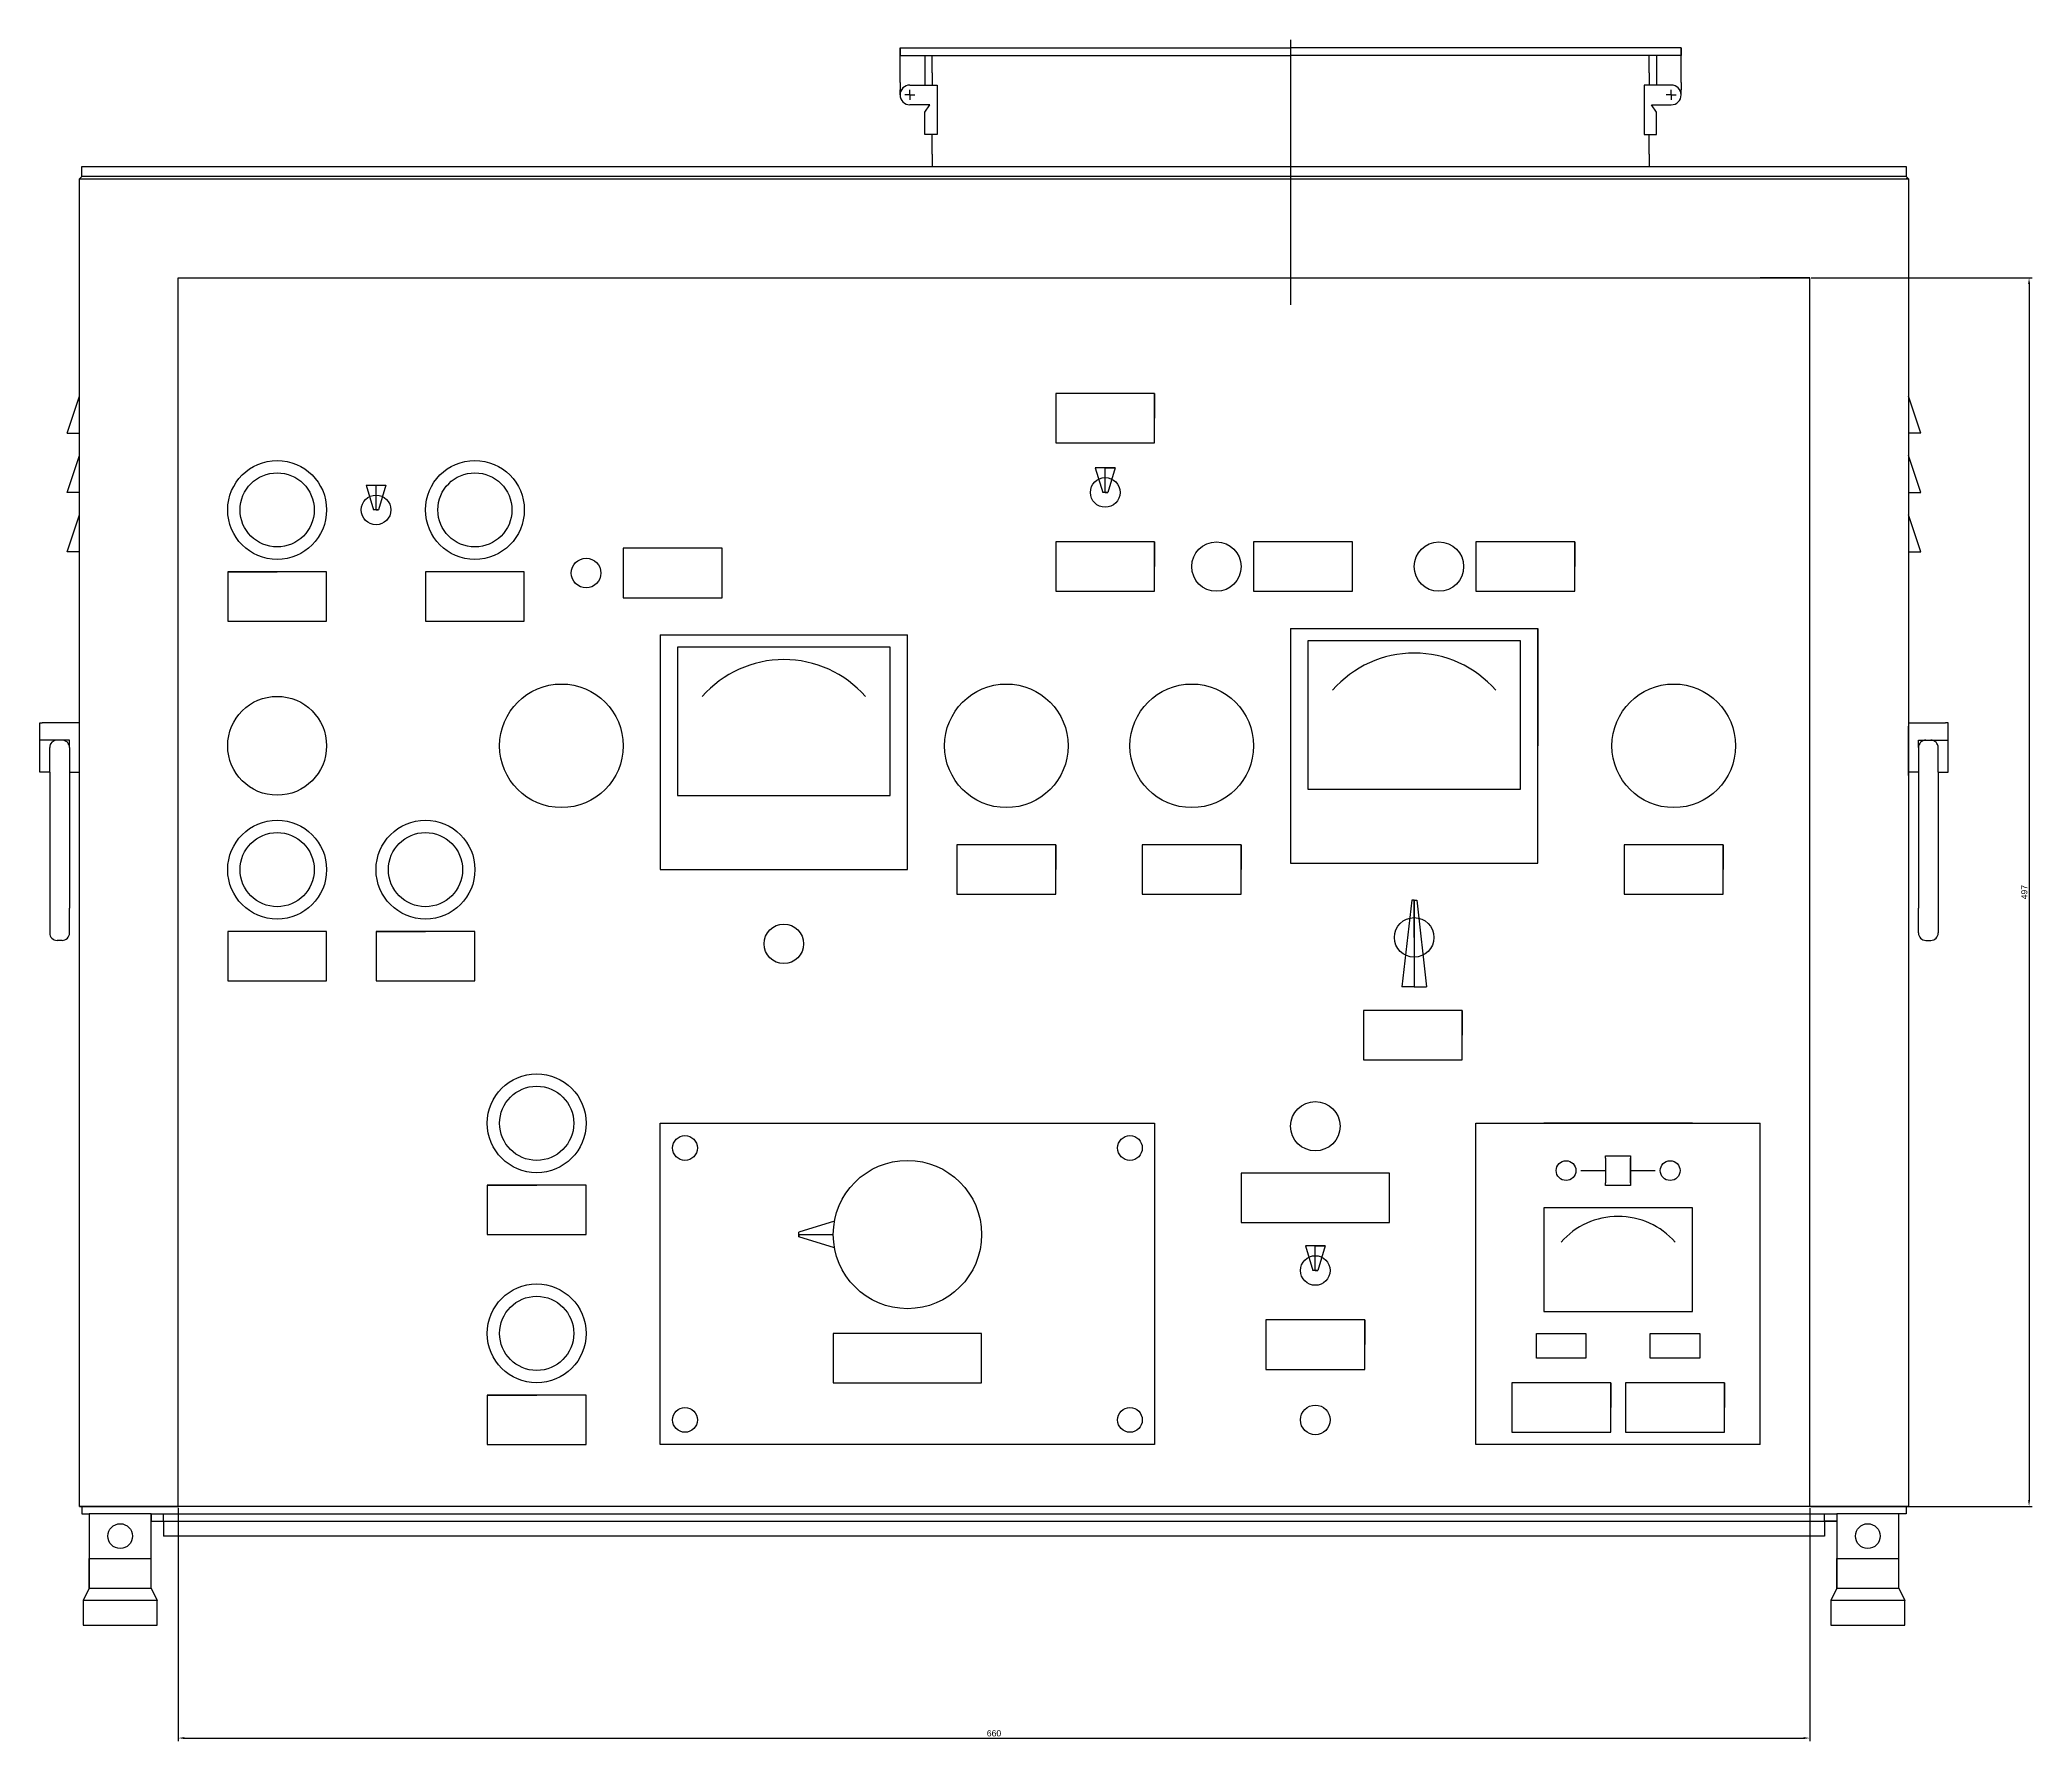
# Model space of a CAD drawing. Header units: millimetres. Extents: x -286516 to -275786, y 161594 to 164062.
# Drawn here: x -279602 to -278796, y 163320 to 164008 of the extents above; entities that cross this region are included whole.
import ezdxf

# ---------------------------------------------------------------- set-up
doc = ezdxf.new("R2010")
doc.units = ezdxf.units.MM
doc.styles.get("Standard").update_dxf_attribs({"font": 'arial.ttf'})
doc.dimstyles.new('ISO-25', dxfattribs={"dimtxt": 2.5, "dimasz": 2.5, "dimexe": 1.25, "dimexo": 0.625, "dimtad": 1, "dimtxsty": 'Standard', "dimcen": 2.5, "dimadec": 0, "dimazin": 0, "dimtfac": 1, "dimtmove": 0, "dimatfit": 3, "dimfxl": 1, "dimarcsym": 0})

# ---------------------------------------------------------------- blocks, each defined once
blk = doc.blocks.new('*D26')
at = {"color": 0, "lineweight": -2, "transparency": 16777216}
for p, q in [((-279546.05, 163413.89), (-279546.05, 163319.56)), ((-278886.05, 163413.89), (-278886.05, 163319.56)), ((-279543.55, 163320.81), (-278888.55, 163320.81))]:
    blk.add_line(p, q, dxfattribs=at)
at = {"color": 0, "transparency": 16777216}
for points in [[(-279543.55, 163321.23), (-279543.55, 163320.4), (-279546.05, 163320.81)], [(-278888.55, 163321.23), (-278888.55, 163320.4), (-278886.05, 163320.81)]]:
    blk.add_solid(points, dxfattribs=at)
at = {"layer": 'Defpoints', "color": 0, "transparency": 16777216}
for p in [(-279546.05, 163414.52), (-278886.05, 163414.52), (-278886.05, 163320.81)]:
    blk.add_point(p, dxfattribs=at)
at = {"color": 0, "transparency": 16777216, "insert": (-279216.05, 163322.71), "char_height": 2.5, "attachment_point": 5}
blk.add_mtext('660', dxfattribs=at)
blk = doc.blocks.new('*D27')
at = {"color": 0, "lineweight": -2, "transparency": 16777216}
for p, q in [((-278885.43, 163911.52), (-278796.06, 163911.52)), ((-278797.31, 163909.02), (-278797.31, 163417.02)), ((-278885.43, 163414.52), (-278796.06, 163414.52))]:
    blk.add_line(p, q, dxfattribs=at)
at = {"color": 0, "transparency": 16777216}
for points in [[(-278797.72, 163909.02), (-278796.89, 163909.02), (-278797.31, 163911.52)], [(-278797.72, 163417.02), (-278796.89, 163417.02), (-278797.31, 163414.52)]]:
    blk.add_solid(points, dxfattribs=at)
at = {"layer": 'Defpoints', "color": 0, "transparency": 16777216}
for p in [(-278886.05, 163911.52), (-278886.05, 163414.52), (-278797.31, 163414.52)]:
    blk.add_point(p, dxfattribs=at)
at = {"color": 0, "transparency": 16777216, "insert": (-278799.21, 163663.02), "char_height": 2.5, "attachment_point": 5, "rotation": 90}
blk.add_mtext('497', dxfattribs=at)

msp = doc.modelspace()

# ---------------------------------------------------------------- linework, layer by layer
for p, q in [((-279254.053, 163990.517), (-279254.053, 164004.517)), ((-279254.053, 164004.517), (-279096.053, 164004.517)), ((-279254.053, 164004.517), (-279254.053, 164003.517)), ((-279254.053, 164004.517), (-279254.053, 164001.517)), ((-279096.053, 164007.801), (-279096.053, 163900.628)), ((-278938.053, 164004.517), (-279096.053, 164004.517)), ((-278938.053, 163990.517), (-278938.053, 164004.517)), ((-278938.053, 164004.517), (-278938.053, 164003.517)), ((-278938.053, 164004.517), (-278938.053, 164001.517)), ((-279254.053, 164001.517), (-279096.053, 164001.517)), ((-279244.053, 164001.517), (-279244.053, 163994.517)), ((-279241.053, 163994.517), (-279241.053, 164001.517)), ((-278938.053, 164001.517), (-279096.053, 164001.517)), ((-278951.053, 163994.517), (-278951.053, 164001.517)), ((-278948.053, 164001.517), (-278948.053, 163994.517)), ((-279254.053, 163990.517), (-279254.053, 163987.517)), ((-279250.053, 163989.517), (-279239.053, 163989.517)), ((-279244.053, 163994.517), (-279244.053, 163989.517)), ((-279244.053, 163989.517), (-279241.053, 163989.517)), ((-279241.053, 163994.517), (-279241.053, 163989.517)), ((-279239.053, 163989.517), (-279239.053, 163969.517)), ((-278942.053, 163989.517), (-278953.053, 163989.517)), ((-278953.053, 163989.517), (-278953.053, 163969.517)), ((-278951.053, 163994.517), (-278951.053, 163989.517)), ((-278948.053, 163989.517), (-278951.053, 163989.517)), ((-278948.053, 163994.517), (-278948.053, 163989.517)), ((-278938.053, 163990.517), (-278938.053, 163987.517)), ((-279254.053, 163985.517), (-279254.053, 163987.517)), ((-279250.053, 163985.517), (-279252.053, 163985.517)), ((-279250.053, 163985.517), (-279250.053, 163987.517)), ((-279250.053, 163985.517), (-279250.053, 163983.517)), ((-279250.053, 163985.517), (-279248.053, 163985.517)), ((-279242.053, 163981.517), (-279250.053, 163981.517)), ((-279244.053, 163978.517), (-279242.053, 163981.517)), ((-278950.053, 163981.517), (-278942.053, 163981.517)), ((-278948.053, 163978.517), (-278950.053, 163981.517)), ((-278942.053, 163985.517), (-278944.053, 163985.517)), ((-278942.053, 163985.517), (-278942.053, 163987.517)), ((-278942.053, 163985.517), (-278942.053, 163983.517)), ((-278942.053, 163985.517), (-278940.053, 163985.517)), ((-278938.053, 163985.517), (-278938.053, 163987.517)), ((-279244.053, 163969.517), (-279244.053, 163978.517)), ((-278948.053, 163969.517), (-278948.053, 163978.517)), ((-279241.053, 163969.517), (-279244.053, 163969.517)), ((-279241.053, 163961.517), (-279241.053, 163969.517)), ((-279239.053, 163969.517), (-279241.053, 163969.517)), ((-278953.053, 163969.517), (-278951.053, 163969.517)), ((-278951.053, 163961.517), (-278951.053, 163969.517)), ((-278951.053, 163969.517), (-278948.053, 163969.517)), ((-279585.053, 163952.517), (-279585.053, 163956.517)), ((-279585.053, 163956.517), (-278847.053, 163956.517)), ((-279241.053, 163961.517), (-279241.053, 163956.517)), ((-279096.053, 163956.517), (-278951.053, 163956.517)), ((-278951.053, 163961.517), (-278951.053, 163956.517)), ((-278847.053, 163956.517), (-278847.053, 163952.517)), ((-279586.053, 163951.517), (-279585.053, 163952.517)), ((-279586.053, 163951.517), (-278846.053, 163951.517)), ((-279586.053, 163414.517), (-279586.053, 163951.517)), ((-279586.053, 163951.517), (-279585.053, 163951.517)), ((-279586.053, 163951.517), (-279216.053, 163951.517)), ((-278847.053, 163952.517), (-279585.053, 163952.517)), ((-278846.053, 163951.517), (-278847.053, 163952.517)), ((-278846.053, 163951.517), (-278847.053, 163951.517)), ((-278846.053, 163951.517), (-278846.053, 163414.517)), ((-278846.053, 163951.517), (-278846.053, 163683.017)), ((-279546.053, 163414.517), (-279546.053, 163911.517)), ((-279546.053, 163911.517), (-278886.053, 163911.517)), ((-279546.053, 163911.517), (-279526.053, 163911.517)), ((-278886.053, 163911.517), (-278906.053, 163911.517)), ((-278886.053, 163414.517), (-278886.053, 163911.517)), ((-279591.053, 163848.628), (-279586.053, 163863.628)), ((-279191.053, 163864.718), (-279191.053, 163844.718)), ((-279151.053, 163864.718), (-279191.053, 163864.718)), ((-279151.053, 163844.718), (-279151.053, 163864.718)), ((-279151.053, 163864.718), (-279151.053, 163854.718)), ((-278841.053, 163848.628), (-278846.053, 163863.628)), ((-279591.053, 163848.628), (-279586.053, 163848.628)), ((-279191.053, 163844.718), (-279151.053, 163844.718)), ((-278841.053, 163848.628), (-278846.053, 163848.628)), ((-279591.053, 163824.628), (-279586.053, 163839.628)), ((-278841.053, 163824.628), (-278846.053, 163839.628)), ((-279470.053, 163827.648), (-279467.053, 163817.648)), ((-279470.053, 163827.648), (-279462.053, 163827.648)), ((-279466.053, 163817.648), (-279466.053, 163827.648)), ((-279462.053, 163827.648), (-279465.053, 163817.648)), ((-279167.053, 163834.718), (-279175.053, 163834.718)), ((-279175.053, 163834.718), (-279172.053, 163824.718)), ((-279171.053, 163824.718), (-279171.053, 163834.718)), ((-279171.053, 163834.718), (-279167.053, 163834.718)), ((-279167.053, 163834.718), (-279170.053, 163824.718)), ((-279586.053, 163824.628), (-279591.053, 163824.628)), ((-279170.053, 163824.718), (-279172.053, 163824.718)), ((-279171.053, 163824.718), (-279170.053, 163824.718)), ((-278846.053, 163824.628), (-278841.053, 163824.628)), ((-279591.053, 163800.628), (-279586.053, 163815.628)), ((-279465.053, 163817.648), (-279467.053, 163817.648)), ((-279466.053, 163817.648), (-279465.053, 163817.648)), ((-278841.053, 163800.628), (-278846.053, 163815.628)), ((-279191.053, 163804.718), (-279191.053, 163784.718)), ((-279151.053, 163804.718), (-279191.053, 163804.718)), ((-279151.053, 163784.718), (-279151.053, 163804.718)), ((-279151.053, 163804.718), (-279151.053, 163794.718)), ((-279111.053, 163804.718), (-279111.053, 163784.718)), ((-279071.053, 163804.718), (-279111.053, 163804.718)), ((-279111.053, 163804.718), (-279111.053, 163794.718)), ((-279071.053, 163784.718), (-279071.053, 163804.718)), ((-279021.053, 163804.718), (-279021.053, 163784.718)), ((-278981.053, 163804.718), (-279021.053, 163804.718)), ((-278981.053, 163784.718), (-278981.053, 163804.718)), ((-278981.053, 163804.718), (-278981.053, 163794.718)), ((-279586.053, 163800.628), (-279591.053, 163800.628)), ((-279366.053, 163802.118), (-279366.053, 163782.118)), ((-279326.053, 163802.118), (-279366.053, 163802.118)), ((-279366.053, 163802.118), (-279366.053, 163792.118)), ((-279326.053, 163782.118), (-279326.053, 163802.118)), ((-278846.053, 163800.628), (-278841.053, 163800.628)), ((-279526.053, 163792.648), (-279526.053, 163772.648)), ((-279486.053, 163792.648), (-279526.053, 163792.648)), ((-279526.053, 163792.648), (-279506.053, 163792.648)), ((-279486.053, 163772.648), (-279486.053, 163792.648)), ((-279446.053, 163792.648), (-279446.053, 163772.648)), ((-279406.053, 163792.648), (-279446.053, 163792.648)), ((-279406.053, 163772.648), (-279406.053, 163792.648)), ((-279366.053, 163782.118), (-279326.053, 163782.118)), ((-279191.053, 163784.718), (-279151.053, 163784.718)), ((-279111.053, 163784.718), (-279071.053, 163784.718)), ((-279021.053, 163784.718), (-278981.053, 163784.718)), ((-279526.053, 163772.648), (-279486.053, 163772.648)), ((-279446.053, 163772.648), (-279406.053, 163772.648)), ((-279351.053, 163767.118), (-279251.053, 163767.118)), ((-279351.053, 163767.118), (-279351.053, 163672.118)), ((-279251.053, 163672.118), (-279251.053, 163767.118)), ((-279096.053, 163769.718), (-278996.053, 163769.718)), ((-279096.053, 163769.718), (-279096.053, 163674.718)), ((-279096.053, 163769.718), (-278996.053, 163769.718)), ((-279096.053, 163769.718), (-279096.053, 163674.718)), ((-279003.053, 163764.718), (-279089.053, 163764.718)), ((-279089.053, 163764.718), (-279089.053, 163704.718)), ((-279003.053, 163764.718), (-279089.053, 163764.718)), ((-279089.053, 163764.718), (-279089.053, 163704.718)), ((-279003.053, 163704.718), (-279003.053, 163764.718)), ((-279003.053, 163704.718), (-279003.053, 163764.718)), ((-278996.053, 163674.718), (-278996.053, 163769.718)), ((-278996.053, 163674.718), (-278996.053, 163769.718)), ((-278996.053, 163769.718), (-278996.053, 163722.218)), ((-279258.053, 163762.118), (-279344.053, 163762.118)), ((-279344.053, 163762.118), (-279344.053, 163702.118)), ((-279258.053, 163702.118), (-279258.053, 163762.118)), ((-279602.053, 163711.514), (-279602.053, 163731.514)), ((-279602.053, 163731.514), (-279601.053, 163731.514)), ((-279586.053, 163731.514), (-279601.053, 163731.514)), ((-279586.053, 163731.514), (-279594.053, 163731.514)), ((-278846.053, 163731.514), (-278831.053, 163731.514)), ((-278846.053, 163731.514), (-278838.053, 163731.514)), ((-278830.053, 163731.514), (-278831.053, 163731.514)), ((-278830.053, 163711.514), (-278830.053, 163731.514)), ((-279590.053, 163724.514), (-279602.053, 163724.514)), ((-279593.053, 163724.514), (-279595.053, 163724.514)), ((-279590.053, 163721.514), (-279590.053, 163724.514)), ((-278846.053, 163710.164), (-278846.053, 163730.164)), ((-278846.053, 163730.164), (-278846.053, 163682.664)), ((-278842.053, 163721.514), (-278842.053, 163724.514)), ((-278842.053, 163724.514), (-278830.053, 163724.514)), ((-278839.053, 163724.514), (-278837.053, 163724.514)), ((-279598.053, 163711.514), (-279598.053, 163721.514)), ((-279590.053, 163721.514), (-279590.053, 163711.514)), ((-278842.053, 163721.514), (-278842.053, 163711.514)), ((-278834.053, 163711.514), (-278834.053, 163721.514)), ((-279598.053, 163711.514), (-279602.053, 163711.514)), ((-279598.053, 163711.514), (-279601.053, 163711.514)), ((-279598.053, 163711.514), (-279598.053, 163656.514)), ((-279590.053, 163711.514), (-279586.053, 163711.514)), ((-279590.053, 163711.514), (-279590.053, 163656.514)), ((-278842.053, 163711.514), (-278846.053, 163711.514)), ((-278842.053, 163711.514), (-278842.053, 163656.514)), ((-278834.053, 163711.514), (-278831.053, 163711.514)), ((-278834.053, 163711.514), (-278830.053, 163711.514)), ((-278834.053, 163711.514), (-278834.053, 163656.514)), ((-279344.053, 163702.118), (-279258.053, 163702.118)), ((-279089.053, 163704.718), (-279003.053, 163704.718)), ((-279089.053, 163704.718), (-279003.053, 163704.718)), ((-279231.053, 163682.218), (-279231.053, 163662.218)), ((-279191.053, 163682.218), (-279231.053, 163682.218)), ((-279191.053, 163662.218), (-279191.053, 163682.218)), ((-279191.053, 163682.218), (-279191.053, 163672.218)), ((-279156.053, 163682.218), (-279156.053, 163662.218)), ((-279116.053, 163682.218), (-279156.053, 163682.218)), ((-279116.053, 163662.218), (-279116.053, 163682.218)), ((-279116.053, 163682.218), (-279116.053, 163672.218)), ((-278961.053, 163682.218), (-278961.053, 163662.218)), ((-278921.053, 163682.218), (-278961.053, 163682.218)), ((-278921.053, 163662.218), (-278921.053, 163682.218)), ((-278921.053, 163682.218), (-278921.053, 163672.218)), ((-279096.053, 163674.718), (-278996.053, 163674.718)), ((-279096.053, 163674.718), (-278996.053, 163674.718)), ((-279096.053, 163674.718), (-279046.053, 163674.718)), ((-279351.053, 163672.118), (-279251.053, 163672.118)), ((-279351.053, 163672.118), (-279301.053, 163672.118)), ((-279231.053, 163662.218), (-279191.053, 163662.218)), ((-279156.053, 163662.218), (-279116.053, 163662.218)), ((-279047.053, 163659.718), (-279051.053, 163624.718)), ((-279046.053, 163659.718), (-279047.053, 163659.718)), ((-279046.053, 163644.718), (-279046.053, 163659.718)), ((-279046.053, 163659.718), (-279046.053, 163629.718)), ((-279046.053, 163659.718), (-279045.053, 163659.718)), ((-279045.053, 163659.718), (-279041.053, 163624.718)), ((-278961.053, 163662.218), (-278921.053, 163662.218)), ((-279598.053, 163656.514), (-279598.053, 163646.514)), ((-279590.053, 163646.514), (-279590.053, 163656.514)), ((-279046.053, 163649.718), (-279046.053, 163644.718)), ((-278846.053, 163655.164), (-278846.053, 163635.164)), ((-278842.053, 163646.514), (-278842.053, 163656.514)), ((-278834.053, 163656.514), (-278834.053, 163646.514)), ((-279593.053, 163643.514), (-279595.053, 163643.514)), ((-279526.053, 163647.118), (-279526.053, 163627.118)), ((-279486.053, 163647.118), (-279526.053, 163647.118)), ((-279486.053, 163627.118), (-279486.053, 163647.118)), ((-279466.053, 163647.118), (-279466.053, 163627.118)), ((-279426.053, 163647.118), (-279466.053, 163647.118)), ((-279466.053, 163647.118), (-279446.053, 163647.118)), ((-279426.053, 163627.118), (-279426.053, 163647.118)), ((-278839.053, 163643.514), (-278837.053, 163643.514)), ((-279526.053, 163627.118), (-279486.053, 163627.118)), ((-279466.053, 163627.118), (-279426.053, 163627.118)), ((-279046.053, 163629.718), (-279046.053, 163624.718)), ((-279046.053, 163624.718), (-279051.053, 163624.718)), ((-279046.053, 163624.718), (-279041.053, 163624.718)), ((-279066.624, 163615.2), (-279066.624, 163595.2)), ((-279026.624, 163615.2), (-279066.624, 163615.2)), ((-279026.624, 163595.2), (-279026.624, 163615.2)), ((-279026.624, 163615.2), (-279026.624, 163605.2)), ((-279066.624, 163595.2), (-279026.624, 163595.2)), ((-279351.053, 163569.517), (-279151.053, 163569.517)), ((-279351.053, 163439.517), (-279351.053, 163569.517)), ((-279151.053, 163569.517), (-279151.053, 163439.517)), ((-279021.053, 163439.517), (-279021.053, 163569.517)), ((-279021.053, 163569.517), (-278906.053, 163569.517)), ((-279021.053, 163569.517), (-278963.553, 163569.517)), ((-278933.453, 163569.517), (-278993.653, 163569.517)), ((-278993.653, 163569.517), (-278963.553, 163569.517)), ((-278963.553, 163569.517), (-278963.553, 163569.517)), ((-278906.053, 163439.517), (-278906.053, 163569.517)), ((-278968.603, 163555.357), (-278968.603, 163556.357)), ((-278968.603, 163556.357), (-278958.603, 163556.357)), ((-278968.603, 163555.357), (-278968.603, 163550.357)), ((-278958.603, 163556.357), (-278958.603, 163555.357)), ((-278958.603, 163550.357), (-278958.603, 163555.357)), ((-278958.603, 163555.357), (-278958.603, 163545.357)), ((-279116.053, 163549.324), (-279116.053, 163529.324)), ((-279056.053, 163549.324), (-279116.053, 163549.324)), ((-279056.053, 163529.324), (-279056.053, 163549.324)), ((-278978.603, 163550.357), (-278968.603, 163550.357)), ((-278968.603, 163550.357), (-278968.603, 163545.357)), ((-278968.603, 163544.357), (-278968.603, 163545.357)), ((-278958.603, 163545.357), (-278958.603, 163550.357)), ((-278958.603, 163550.357), (-278948.603, 163550.357)), ((-278958.603, 163545.357), (-278958.603, 163544.357)), ((-279421.053, 163544.517), (-279421.053, 163524.517)), ((-279381.053, 163544.517), (-279421.053, 163544.517)), ((-279421.053, 163544.517), (-279401.053, 163544.517)), ((-279381.053, 163524.517), (-279381.053, 163544.517)), ((-278958.603, 163544.357), (-278968.603, 163544.357)), ((-279280.573, 163529.861), (-279295.053, 163525.517)), ((-279116.053, 163529.324), (-279056.053, 163529.324)), ((-278993.653, 163535.357), (-278993.653, 163493.357)), ((-278933.453, 163535.357), (-278993.653, 163535.357)), ((-278993.653, 163535.357), (-278993.653, 163493.357)), ((-278933.453, 163493.357), (-278933.453, 163535.357)), ((-278933.453, 163493.357), (-278933.453, 163535.357)), ((-279421.053, 163524.517), (-279381.053, 163524.517)), ((-279295.053, 163523.517), (-279295.053, 163525.517)), ((-279295.053, 163524.517), (-279295.053, 163523.517)), ((-279295.053, 163524.517), (-279281.053, 163524.517)), ((-279280.573, 163519.173), (-279295.053, 163523.517)), ((-279082.053, 163519.959), (-279090.053, 163519.959)), ((-279090.053, 163519.959), (-279087.053, 163509.959)), ((-279086.053, 163509.959), (-279086.053, 163519.959)), ((-279086.053, 163519.959), (-279082.053, 163519.959)), ((-279082.053, 163519.959), (-279085.053, 163509.959)), ((-279085.053, 163509.959), (-279087.053, 163509.959)), ((-279086.053, 163509.959), (-279085.053, 163509.959)), ((-279106.053, 163489.959), (-279106.053, 163469.959)), ((-279066.053, 163489.959), (-279106.053, 163489.959)), ((-279066.053, 163469.959), (-279066.053, 163489.959)), ((-279066.053, 163489.959), (-279066.053, 163479.959)), ((-278993.653, 163493.357), (-278933.453, 163493.357)), ((-278993.653, 163493.357), (-278933.453, 163493.357)), ((-279281.053, 163484.517), (-279281.053, 163464.517)), ((-279221.053, 163484.517), (-279281.053, 163484.517)), ((-279221.053, 163464.517), (-279221.053, 163484.517)), ((-278996.553, 163484.517), (-278976.553, 163484.517)), ((-278996.553, 163474.517), (-278996.553, 163484.517)), ((-278976.553, 163484.517), (-278976.553, 163474.517)), ((-278950.553, 163484.517), (-278930.553, 163484.517)), ((-278950.553, 163474.517), (-278950.553, 163484.517)), ((-278930.553, 163484.517), (-278930.553, 163474.517)), ((-278976.553, 163474.517), (-278996.553, 163474.517)), ((-278930.553, 163474.517), (-278950.553, 163474.517)), ((-279281.053, 163464.517), (-279221.053, 163464.517)), ((-279106.053, 163469.959), (-279066.053, 163469.959)), ((-279006.553, 163464.517), (-279006.553, 163444.517)), ((-278966.553, 163464.517), (-279006.553, 163464.517)), ((-278966.553, 163444.517), (-278966.553, 163464.517)), ((-278966.553, 163464.517), (-278966.553, 163454.517)), ((-278960.553, 163464.517), (-278960.553, 163444.517)), ((-278920.553, 163464.517), (-278960.553, 163464.517)), ((-278920.553, 163444.517), (-278920.553, 163464.517)), ((-278920.553, 163464.517), (-278920.553, 163454.517)), ((-279421.053, 163459.517), (-279421.053, 163439.517)), ((-279381.053, 163459.517), (-279421.053, 163459.517)), ((-279421.053, 163459.517), (-279401.053, 163459.517)), ((-279381.053, 163439.517), (-279381.053, 163459.517)), ((-279006.553, 163444.517), (-278966.553, 163444.517)), ((-278960.553, 163444.517), (-278920.553, 163444.517)), ((-279421.053, 163439.517), (-279381.053, 163439.517)), ((-279151.053, 163439.517), (-279351.053, 163439.517)), ((-278906.053, 163439.517), (-279021.053, 163439.517)), ((-278846.053, 163414.517), (-279586.053, 163414.517)), ((-279586.053, 163414.517), (-279585.053, 163414.517)), ((-279586.053, 163414.517), (-279546.053, 163414.517)), ((-279585.053, 163414.517), (-279585.053, 163411.517)), ((-279585.053, 163411.517), (-279582.053, 163411.517)), ((-279582.053, 163411.517), (-279582.053, 163381.517)), ((-279557.053, 163411.517), (-279582.053, 163411.517)), ((-279557.053, 163381.517), (-279557.053, 163411.517)), ((-279557.053, 163411.517), (-278875.053, 163411.517)), ((-279557.053, 163411.517), (-279557.053, 163408.517)), ((-279557.053, 163408.517), (-278875.053, 163408.517)), ((-279557.053, 163408.517), (-279552.053, 163408.517)), ((-279552.053, 163408.517), (-279552.053, 163411.517)), ((-279552.053, 163408.517), (-279552.053, 163402.517)), ((-278886.053, 163414.517), (-278901.053, 163414.517)), ((-278846.053, 163414.517), (-278886.053, 163414.517)), ((-278880.053, 163408.517), (-278880.053, 163411.517)), ((-278875.053, 163408.517), (-278880.053, 163408.517)), ((-278880.053, 163408.517), (-278880.053, 163402.517)), ((-278875.053, 163411.517), (-278875.053, 163381.517)), ((-278850.053, 163411.517), (-278875.053, 163411.517)), ((-278850.053, 163381.517), (-278850.053, 163411.517)), ((-278847.053, 163411.517), (-278850.053, 163411.517)), ((-278846.053, 163414.517), (-278847.053, 163414.517)), ((-278847.053, 163414.517), (-278847.053, 163411.517)), ((-278880.053, 163402.517), (-279552.053, 163402.517)), ((-279582.053, 163381.517), (-279582.053, 163393.517)), ((-279582.053, 163393.517), (-279557.053, 163393.517)), ((-278875.053, 163381.517), (-278875.053, 163393.517)), ((-278875.053, 163393.517), (-278850.053, 163393.517)), ((-279582.053, 163381.517), (-279584.553, 163376.517)), ((-279554.553, 163376.517), (-279584.553, 163376.517)), ((-279584.553, 163376.517), (-279584.553, 163366.517)), ((-279582.053, 163381.517), (-279557.053, 163381.517)), ((-279582.053, 163381.517), (-279569.553, 163381.517)), ((-279557.053, 163381.517), (-279554.553, 163376.517)), ((-279554.553, 163366.517), (-279554.553, 163376.517)), ((-278875.053, 163381.517), (-278877.553, 163376.517)), ((-278847.553, 163376.517), (-278877.553, 163376.517)), ((-278877.553, 163376.517), (-278877.553, 163366.517)), ((-278875.053, 163381.517), (-278850.053, 163381.517)), ((-278875.053, 163381.517), (-278862.553, 163381.517)), ((-278850.053, 163381.517), (-278847.553, 163376.517)), ((-278847.553, 163366.517), (-278847.553, 163376.517)), ((-279584.553, 163366.517), (-279554.553, 163366.517)), ((-278877.553, 163366.517), (-278847.553, 163366.517))]:
    msp.add_line(p, q)
for centre, radius in [((-279506.053, 163817.648), 20), ((-279426.053, 163817.648), 20), ((-279506.053, 163817.648), 15), ((-279426.053, 163817.648), 15), ((-279171.053, 163824.718), 6), ((-279466.053, 163817.648), 6), ((-279466.053, 163817.648), 6), ((-279126.053, 163794.718), 10), ((-279036.053, 163794.718), 10), ((-279381.053, 163792.118), 6), ((-279391.053, 163722.218), 25), ((-279211.053, 163722.218), 25), ((-279136.053, 163722.218), 25), ((-278941.053, 163722.218), 25), ((-279506.053, 163722.218), 20), ((-279506.053, 163672.118), 20), ((-279446.053, 163672.118), 20), ((-279506.053, 163672.118), 15), ((-279446.053, 163672.118), 15), ((-279301.053, 163642.118), 8), ((-279046.053, 163644.718), 8), ((-279401.053, 163569.517), 20), ((-279401.053, 163569.517), 15), ((-279086.053, 163568.324), 10), ((-279341.053, 163559.517), 5), ((-279161.053, 163559.517), 5), ((-279251.053, 163524.517), 30), ((-278984.603, 163550.357), 4), ((-278942.503, 163550.357), 4), ((-279086.053, 163509.959), 6), ((-279401.053, 163484.517), 20), ((-279401.053, 163484.517), 15), ((-279341.053, 163449.517), 5), ((-279161.053, 163449.517), 5), ((-279086.053, 163449.517), 6), ((-279569.553, 163402.517), 5), ((-278862.553, 163402.517), 5)]:
    msp.add_circle(centre, radius)
for centre, radius, start, end in [((-279250.053, 163985.517), 4, 90, 270), ((-278942.053, 163985.517), 4, 270, 90), ((-279301.053, 163713.318), 43.8, 41.11209, 138.88791), ((-279046.053, 163715.918), 43.8, 41.11209, 138.88791), ((-279046.053, 163715.918), 43.8, 41.11209, 138.88791), ((-279595.053, 163721.514), 3, 90, 180), ((-279593.053, 163721.514), 3, 0, 90), ((-278839.053, 163721.514), 3, 90, 180), ((-278837.053, 163721.514), 3, 0, 90), ((-279595.053, 163646.514), 3, 180, 270), ((-279593.053, 163646.514), 3, 270, 0), ((-278839.053, 163646.514), 3, 180, 270), ((-278837.053, 163646.514), 3, 270, 0), ((-278963.553, 163501.197), 30.66, 41.11209, 138.88791), ((-278963.553, 163501.197), 30.66, 41.11209, 138.88791)]:
    msp.add_arc(centre, radius, start, end)

# ---------------------------------------------------------------- dimensions: what is measured, and where the dimension line sits
dim = msp.add_linear_dim(base=(-278797.306, 163414.517), p1=(-278886.053, 163911.517), p2=(-278886.053, 163414.517), angle=90, dimstyle='ISO-25')
dim.commit()
dim.dimension.update_dxf_attribs({"geometry": '*D27', "text_midpoint": (-278799.207, 163663.017)})
dim = msp.add_linear_dim(base=(-278886.053, 163320.813), p1=(-279546.053, 163414.517), p2=(-278886.053, 163414.517), dimstyle='ISO-25')
dim.commit()
dim.dimension.update_dxf_attribs({"geometry": '*D26', "text_midpoint": (-279216.053, 163322.714)})

doc.saveas('drawing.dxf')
